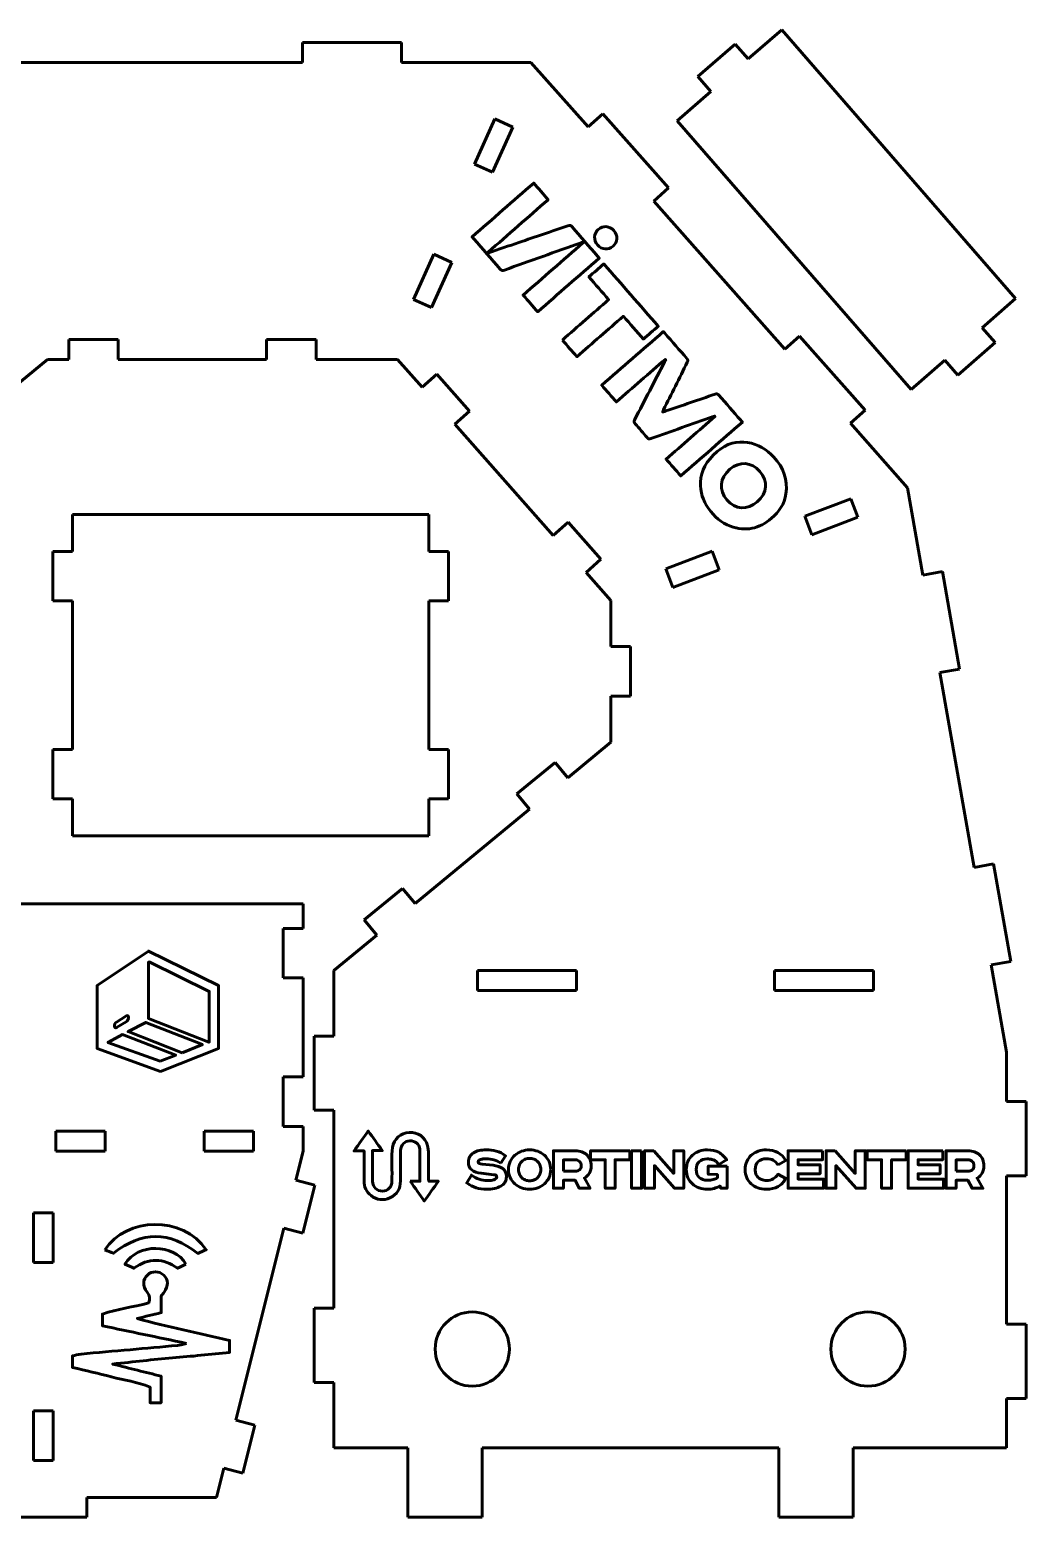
# Model space of a CAD drawing. Header units: millimetres. Extents: x -970 to -33, y -909 to -19.
# Drawn here: x -612.2 to -410.8, y -632.5 to -331.9 of the extents above; entities that cross this region are included whole.
import ezdxf

# ---------------------------------------------------------------- set-up
doc = ezdxf.new("R2010")
doc.units = ezdxf.units.MM
doc.linetypes.add('K5LT_BASIC', pattern=[0])

# ---------------------------------------------------------------- blocks, each defined once
blk = doc.blocks.new('U0')
at = {"color": 150, "linetype": 'K5LT_BASIC', "lineweight": 60, "true_color": 0x0080ff}
for points, knots in [([(-519.47, -377), (-517.42, -376.3), (-515.37, -375.61), (-513.33, -374.92), (-510.02, -373.79), (-506.71, -372.67), (-503.41, -371.53), (-503.04, -371.4), (-502.84, -371.47), (-502.58, -371.76), (-500.88, -373.75), (-499.15, -375.71), (-497.43, -377.68), (-497.33, -377.8), (-497.22, -377.92), (-497.09, -378.07), (-501.25, -381.7), (-505.37, -385.3), (-509.53, -388.93), (-510.5, -387.82), (-511.46, -386.71), (-512.48, -385.56), (-508.45, -382.04), (-504.41, -378.52), (-500.38, -375), (-500.39, -374.96), (-500.41, -374.93), (-500.43, -374.89), (-500.54, -374.92), (-500.65, -374.93), (-500.76, -374.97), (-505.94, -376.81), (-511.11, -378.65), (-516.28, -380.5), (-516.66, -380.63), (-516.89, -380.59), (-517.16, -380.27), (-518.9, -378.24), (-520.67, -376.22), (-522.44, -374.2), (-522.55, -374.07), (-522.67, -373.94), (-522.8, -373.79), (-518.63, -370.15), (-514.51, -366.54), (-510.35, -362.92), (-509.38, -364.03), (-508.42, -365.13), (-507.42, -366.28), (-511.46, -369.81), (-515.51, -373.35), (-519.56, -376.88), (-519.53, -376.92), (-519.5, -376.96), (-519.47, -377)], [0, 0, 0, 0, 0.055556, 0.055556, 0.055556, 0.111111, 0.111111, 0.111111, 0.166667, 0.166667, 0.166667, 0.222222, 0.222222, 0.222222, 0.277778, 0.277778, 0.277778, 0.333333, 0.333333, 0.333333, 0.388889, 0.388889, 0.388889, 0.444444, 0.444444, 0.444444, 0.5, 0.5, 0.5, 0.555556, 0.555556, 0.555556, 0.611111, 0.611111, 0.611111, 0.666667, 0.666667, 0.666667, 0.722222, 0.722222, 0.722222, 0.777778, 0.777778, 0.777778, 0.833333, 0.833333, 0.833333, 0.888889, 0.888889, 0.888889, 0.944444, 0.944444, 0.944444, 1, 1, 1, 1]), ([(-494.13, -372.52), (-493.29, -373.48), (-493.36, -374.87), (-494.29, -375.68), (-495.23, -376.49), (-496.62, -376.37), (-497.45, -375.41), (-498.27, -374.46), (-498.2, -373.09), (-497.29, -372.27), (-496.37, -371.45), (-494.98, -371.55), (-494.13, -372.52)], [0, 0, 0, 0, 0.25, 0.25, 0.25, 0.5, 0.5, 0.5, 0.75, 0.75, 0.75, 1, 1, 1, 1]), ([(-504.55, -394.64), (-502.97, -393.25), (-501.41, -391.9), (-499.86, -390.54), (-498.31, -389.19), (-496.77, -387.84), (-495.19, -386.46), (-496.54, -384.92), (-497.85, -383.41), (-499.19, -381.88), (-498.17, -380.99), (-497.18, -380.13), (-496.17, -379.24), (-492.52, -383.42), (-488.86, -387.62), (-485.18, -391.84), (-486.15, -392.69), (-487.14, -393.56), (-488.17, -394.45), (-489.51, -392.92), (-490.84, -391.39), (-492.21, -389.82), (-495.36, -392.56), (-498.47, -395.27), (-501.61, -398.01), (-502.6, -396.88), (-503.55, -395.79), (-504.55, -394.64)], [0, 0, 0, 0, 0.111111, 0.111111, 0.111111, 0.222222, 0.222222, 0.222222, 0.333333, 0.333333, 0.333333, 0.444444, 0.444444, 0.444444, 0.555556, 0.555556, 0.555556, 0.666667, 0.666667, 0.666667, 0.777778, 0.777778, 0.777778, 0.888889, 0.888889, 0.888889, 1, 1, 1, 1]), ([(-483.73, -398.5), (-487.02, -401.37), (-490.31, -404.24), (-493.63, -407.14), (-494.61, -406.02), (-495.58, -404.92), (-496.57, -403.78), (-492.44, -400.18), (-488.32, -396.58), (-484.15, -392.94), (-484.04, -393.05), (-483.93, -393.16), (-483.82, -393.27), (-482.34, -394.97), (-480.87, -396.67), (-479.37, -398.36), (-479.13, -398.63), (-479.13, -398.82), (-479.29, -399.13), (-480.9, -402.34), (-482.5, -405.55), (-484.11, -408.76), (-484.16, -408.87), (-484.2, -408.97), (-484.3, -409.17), (-484.02, -409.09), (-483.81, -409.03), (-483.61, -408.96), (-480.3, -407.84), (-476.99, -406.72), (-473.69, -405.58), (-473.35, -405.46), (-473.14, -405.49), (-472.9, -405.78), (-471.44, -407.48), (-469.96, -409.15), (-468.49, -410.84), (-468.39, -410.96), (-468.28, -411.08), (-468.16, -411.22), (-472.33, -414.86), (-476.46, -418.46), (-480.61, -422.08), (-481.59, -420.95), (-482.57, -419.83), (-483.57, -418.69), (-480.27, -415.8), (-476.99, -412.95), (-473.72, -410.09), (-473.73, -410.06), (-473.74, -410.03), (-473.75, -410), (-473.91, -410.04), (-474.06, -410.08), (-474.21, -410.14), (-478.35, -411.61), (-482.49, -413.07), (-486.63, -414.56), (-486.99, -414.68), (-487.18, -414.63), (-487.42, -414.35), (-488.2, -413.41), (-488.99, -412.49), (-489.82, -411.6), (-490.1, -411.29), (-490.1, -411.06), (-489.92, -410.7), (-487.9, -406.82), (-485.89, -402.93), (-483.88, -399.04), (-483.8, -398.89), (-483.73, -398.73), (-483.65, -398.57), (-483.68, -398.55), (-483.7, -398.53), (-483.73, -398.5)], [0, 0, 0, 0, 0.04, 0.04, 0.04, 0.08, 0.08, 0.08, 0.12, 0.12, 0.12, 0.16, 0.16, 0.16, 0.2, 0.2, 0.2, 0.24, 0.24, 0.24, 0.28, 0.28, 0.28, 0.32, 0.32, 0.32, 0.36, 0.36, 0.36, 0.4, 0.4, 0.4, 0.44, 0.44, 0.44, 0.48, 0.48, 0.48, 0.52, 0.52, 0.52, 0.56, 0.56, 0.56, 0.6, 0.6, 0.6, 0.64, 0.64, 0.64, 0.68, 0.68, 0.68, 0.72, 0.72, 0.72, 0.76, 0.76, 0.76, 0.8, 0.8, 0.8, 0.84, 0.84, 0.84, 0.88, 0.88, 0.88, 0.92, 0.92, 0.92, 0.96, 0.96, 0.96, 1, 1, 1, 1]), ([(-473.28, -417.19), (-469.42, -413.76), (-464.5, -415.3), (-461.8, -418.29), (-459.87, -420.41), (-458.92, -422.86), (-459.34, -425.74), (-459.64, -427.77), (-460.76, -429.35), (-462.28, -430.66), (-464.74, -432.76), (-467.49, -433.41), (-470.58, -432.26), (-472.44, -431.56), (-473.87, -430.3), (-475, -428.7), (-476.13, -427.1), (-476.69, -425.33), (-476.63, -423.37), (-476.56, -420.97), (-475.42, -419.09), (-473.28, -417.19)], [0, 0, 0, 0, 0.142857, 0.142857, 0.142857, 0.285714, 0.285714, 0.285714, 0.428571, 0.428571, 0.428571, 0.571429, 0.571429, 0.571429, 0.714286, 0.714286, 0.714286, 0.857143, 0.857143, 0.857143, 1, 1, 1, 1]), ([(-464.61, -421.19), (-466.28, -419.25), (-468.73, -419.08), (-470.68, -420.76), (-472.75, -422.55), (-472.98, -424.95), (-471.28, -426.93), (-469.58, -428.9), (-467.13, -429.06), (-465.14, -427.32), (-463.12, -425.58), (-462.91, -423.14), (-464.61, -421.19)], [0, 0, 0, 0, 0.25, 0.25, 0.25, 0.5, 0.5, 0.5, 0.75, 0.75, 0.75, 1, 1, 1, 1]), ([(-585.81, -542.43), (-585.81, -542.43), (-574.06, -537.8), (-574.06, -537.8), (-574.06, -525.1), (-574.06, -525.1), (-588.23, -518.13), (-588.23, -518.13), (-598.62, -525.1), (-598.62, -525.1), (-598.62, -537.8), (-598.62, -537.8), (-585.81, -542.43), (-585.81, -542.43)], [0, 0, 0, 0, 0.166667, 0.166667, 0.333333, 0.333333, 0.5, 0.5, 0.666667, 0.666667, 0.833333, 0.833333, 1, 1, 1, 1]), ([(-576.01, -536.53), (-576.01, -536.53), (-588.23, -531.74), (-588.23, -531.74), (-588.23, -520.41), (-588.23, -520.41), (-588.08, -520.32), (-588.08, -520.32), (-575.95, -526.28), (-575.95, -526.28), (-575.95, -536.5), (-575.95, -536.5), (-576.01, -536.53), (-576.01, -536.53)], [0, 0, 0, 0, 0.166667, 0.166667, 0.333333, 0.333333, 0.5, 0.5, 0.666667, 0.666667, 0.833333, 0.833333, 1, 1, 1, 1]), ([(-594.84, -533.63), (-595.01, -533.64), (-595.1, -533.53), (-595.11, -533.31), (-595.12, -533.01), (-594.94, -532.64), (-594.7, -532.48), (-594.7, -532.48), (-592.81, -531.24), (-592.81, -531.24), (-592.51, -531.05), (-592.26, -531.17), (-592.23, -531.84), (-592.45, -532.28), (-592.75, -532.45), (-592.75, -532.45), (-594.67, -533.57), (-594.67, -533.57), (-594.73, -533.61), (-594.79, -533.63), (-594.84, -533.63)], [0, 0, 0, 0, 0.142857, 0.142857, 0.142857, 0.285714, 0.285714, 0.285714, 0.428571, 0.428571, 0.428571, 0.571429, 0.571429, 0.714286, 0.714286, 0.714286, 0.857143, 0.857143, 0.857143, 1, 1, 1, 1]), ([(-585.84, -540.39), (-585.84, -540.39), (-596.44, -536.59), (-596.44, -536.59), (-593.46, -534.99), (-593.46, -534.99), (-582.71, -539.15), (-582.71, -539.15), (-585.84, -540.39), (-585.84, -540.39)], [0, 0, 0, 0, 0.25, 0.25, 0.5, 0.5, 0.75, 0.75, 1, 1, 1, 1]), ([(-581.38, -538.65), (-581.38, -538.65), (-592.33, -534.4), (-592.33, -534.4), (-588.79, -532.54), (-588.79, -532.54), (-577.31, -537.03), (-577.31, -537.03), (-581.38, -538.65), (-581.38, -538.65)], [0, 0, 0, 0, 0.25, 0.25, 0.5, 0.5, 0.75, 0.75, 1, 1, 1, 1]), ([(-535.31, -564.64), (-534.52, -564.64), (-533.96, -564.64), (-533.35, -564.64), (-533.35, -562.43), (-533.3, -560.29), (-533.38, -558.16), (-533.42, -557.1), (-534.35, -556.43), (-535.38, -556.47), (-536.42, -556.51), (-537.22, -557.3), (-537.24, -558.41), (-537.28, -560.47), (-537.23, -562.52), (-537.27, -564.57), (-537.29, -566.12), (-537.97, -567.32), (-539.4, -567.98), (-540.74, -568.6), (-542.05, -568.45), (-543.23, -567.54), (-544.2, -566.79), (-544.64, -565.76), (-544.64, -564.54), (-544.64, -562.55), (-544.64, -560.56), (-544.64, -558.49), (-545.25, -558.49), (-545.81, -558.49), (-546.65, -558.49), (-545.64, -557.07), (-544.76, -555.84), (-543.79, -554.47), (-542.85, -555.79), (-541.96, -557.04), (-540.96, -558.43), (-541.7, -558.43), (-542.26, -558.43), (-542.94, -558.43), (-542.94, -559.65), (-542.95, -560.78), (-542.94, -561.92), (-542.94, -562.82), (-542.97, -563.73), (-542.93, -564.63), (-542.86, -565.87), (-542.03, -566.65), (-540.91, -566.63), (-539.8, -566.61), (-539.01, -565.79), (-539, -564.55), (-538.97, -562.52), (-539.02, -560.5), (-538.98, -558.48), (-538.94, -556.66), (-537.76, -555.2), (-536.13, -554.86), (-534.44, -554.5), (-532.73, -555.25), (-532.03, -556.78), (-531.77, -557.37), (-531.64, -558.06), (-531.62, -558.7), (-531.57, -560.6), (-531.6, -562.5), (-531.59, -564.41), (-531.59, -564.46), (-531.54, -564.51), (-531.48, -564.65), (-530.96, -564.65), (-530.41, -564.65), (-529.62, -564.65), (-530.62, -566.05), (-531.5, -567.29), (-532.46, -568.63), (-533.39, -567.32), (-534.28, -566.08), (-535.31, -564.64)], [0, 0, 0, 0, 0.038462, 0.038462, 0.038462, 0.076923, 0.076923, 0.076923, 0.115385, 0.115385, 0.115385, 0.153846, 0.153846, 0.153846, 0.192308, 0.192308, 0.192308, 0.230769, 0.230769, 0.230769, 0.269231, 0.269231, 0.269231, 0.307692, 0.307692, 0.307692, 0.346154, 0.346154, 0.346154, 0.384615, 0.384615, 0.384615, 0.423077, 0.423077, 0.423077, 0.461538, 0.461538, 0.461538, 0.5, 0.5, 0.5, 0.538462, 0.538462, 0.538462, 0.576923, 0.576923, 0.576923, 0.615385, 0.615385, 0.615385, 0.653846, 0.653846, 0.653846, 0.692308, 0.692308, 0.692308, 0.730769, 0.730769, 0.730769, 0.769231, 0.769231, 0.769231, 0.807692, 0.807692, 0.807692, 0.846154, 0.846154, 0.846154, 0.884615, 0.884615, 0.884615, 0.923077, 0.923077, 0.923077, 0.961538, 0.961538, 0.961538, 1, 1, 1, 1]), ([(-517, -561), (-517.44, -560.68), (-517.9, -560.45), (-518.38, -560.31), (-518.85, -560.17), (-519.39, -560.11), (-519.98, -560.11), (-520.3, -560.11), (-520.57, -560.12), (-520.77, -560.15), (-520.98, -560.19), (-521.14, -560.23), (-521.26, -560.29), (-521.38, -560.35), (-521.46, -560.42), (-521.5, -560.49), (-521.54, -560.56), (-521.56, -560.64), (-521.56, -560.72), (-521.56, -560.88), (-521.49, -560.98), (-521.34, -561.03), (-521.19, -561.08), (-521.01, -561.12), (-520.78, -561.15), (-520.78, -561.15), (-518.57, -561.39), (-518.57, -561.39), (-517.74, -561.49), (-517.08, -561.73), (-516.59, -562.09), (-516.11, -562.46), (-515.86, -563), (-515.86, -563.73), (-515.86, -564.17), (-515.97, -564.55), (-516.38, -565.18), (-516.66, -565.44), (-517.02, -565.65), (-517.37, -565.85), (-517.8, -566), (-518.29, -566.1), (-518.78, -566.2), (-519.31, -566.25), (-519.87, -566.25), (-520.66, -566.25), (-521.37, -566.16), (-522, -565.97), (-522.63, -565.77), (-523.26, -565.44), (-523.88, -564.96), (-523.88, -564.96), (-522.93, -563.4), (-522.93, -563.4), (-522.41, -563.77), (-521.89, -564.04), (-521.36, -564.22), (-520.84, -564.41), (-520.28, -564.5), (-519.69, -564.5), (-519.17, -564.5), (-518.73, -564.44), (-518.37, -564.32), (-518.01, -564.2), (-517.83, -564.01), (-517.83, -563.76), (-517.83, -563.63), (-517.86, -563.53), (-517.92, -563.45), (-517.99, -563.38), (-518.14, -563.34), (-518.38, -563.32), (-518.38, -563.32), (-520.98, -563.02), (-520.98, -563.02), (-521.79, -562.92), (-522.42, -562.7), (-522.87, -562.35), (-523.32, -562), (-523.55, -561.46), (-523.55, -560.72), (-523.55, -560.31), (-523.46, -559.95), (-523.27, -559.65), (-523.08, -559.34), (-522.83, -559.09), (-522.5, -558.88), (-522.18, -558.68), (-521.8, -558.53), (-521.37, -558.44), (-520.94, -558.34), (-520.48, -558.29), (-519.98, -558.29), (-519.25, -558.29), (-518.56, -558.38), (-517.91, -558.55), (-517.26, -558.72), (-516.63, -559.04), (-516.03, -559.51), (-516.03, -559.51), (-517, -561), (-517, -561)], [0, 0, 0, 0, 0.029412, 0.029412, 0.029412, 0.058824, 0.058824, 0.058824, 0.088235, 0.088235, 0.088235, 0.117647, 0.117647, 0.117647, 0.147059, 0.147059, 0.147059, 0.176471, 0.176471, 0.176471, 0.205882, 0.205882, 0.205882, 0.235294, 0.235294, 0.235294, 0.264706, 0.264706, 0.264706, 0.294118, 0.294118, 0.294118, 0.323529, 0.323529, 0.323529, 0.352941, 0.352941, 0.382353, 0.382353, 0.382353, 0.411765, 0.411765, 0.411765, 0.441176, 0.441176, 0.441176, 0.470588, 0.470588, 0.470588, 0.5, 0.5, 0.5, 0.529412, 0.529412, 0.529412, 0.558824, 0.558824, 0.558824, 0.588235, 0.588235, 0.588235, 0.617647, 0.617647, 0.617647, 0.647059, 0.647059, 0.647059, 0.676471, 0.676471, 0.676471, 0.705882, 0.705882, 0.705882, 0.735294, 0.735294, 0.735294, 0.764706, 0.764706, 0.764706, 0.794118, 0.794118, 0.794118, 0.823529, 0.823529, 0.823529, 0.852941, 0.852941, 0.852941, 0.882353, 0.882353, 0.882353, 0.911765, 0.911765, 0.911765, 0.941176, 0.941176, 0.941176, 0.970588, 0.970588, 0.970588, 1, 1, 1, 1]), ([(-506.9, -562.27), (-506.9, -562.87), (-507.02, -563.41), (-507.25, -563.9), (-507.48, -564.39), (-507.79, -564.81), (-508.18, -565.16), (-508.57, -565.5), (-509.02, -565.77), (-509.54, -565.97), (-510.06, -566.16), (-510.6, -566.25), (-511.16, -566.25), (-511.73, -566.25), (-512.27, -566.16), (-512.79, -565.97), (-513.3, -565.77), (-513.76, -565.5), (-514.14, -565.16), (-514.53, -564.81), (-514.84, -564.39), (-515.08, -563.9), (-515.31, -563.41), (-515.43, -562.87), (-515.43, -562.27), (-515.43, -561.68), (-515.31, -561.14), (-515.08, -560.65), (-514.84, -560.16), (-514.53, -559.74), (-514.14, -559.39), (-513.76, -559.04), (-513.3, -558.77), (-512.79, -558.58), (-512.27, -558.39), (-511.73, -558.29), (-511.16, -558.29), (-510.6, -558.29), (-510.06, -558.39), (-509.54, -558.58), (-509.02, -558.77), (-508.57, -559.04), (-508.18, -559.39), (-507.79, -559.74), (-507.48, -560.16), (-507.25, -560.65), (-507.02, -561.14), (-506.9, -561.68), (-506.9, -562.27)], [0, 0, 0, 0, 0.0625, 0.0625, 0.0625, 0.125, 0.125, 0.125, 0.1875, 0.1875, 0.1875, 0.25, 0.25, 0.25, 0.3125, 0.3125, 0.3125, 0.375, 0.375, 0.375, 0.4375, 0.4375, 0.4375, 0.5, 0.5, 0.5, 0.5625, 0.5625, 0.5625, 0.625, 0.625, 0.625, 0.6875, 0.6875, 0.6875, 0.75, 0.75, 0.75, 0.8125, 0.8125, 0.8125, 0.875, 0.875, 0.875, 0.9375, 0.9375, 0.9375, 1, 1, 1, 1]), ([(-501.87, -558.47), (-501.42, -558.47), (-500.99, -558.55), (-500.6, -558.69), (-500.22, -558.84), (-499.88, -559.04), (-499.6, -559.31), (-499.33, -559.57), (-499.11, -559.89), (-498.95, -560.26), (-498.79, -560.63), (-498.71, -561.04), (-498.71, -561.49), (-498.71, -562.06), (-498.83, -562.55), (-499.07, -562.97), (-499.31, -563.4), (-499.65, -563.73), (-500.08, -563.99), (-500.08, -563.99), (-498.93, -566.06), (-498.93, -566.06), (-501.12, -566.06), (-501.12, -566.06), (-501.98, -564.44), (-501.98, -564.44), (-504.33, -564.44), (-504.33, -564.44), (-504.33, -566.06), (-504.33, -566.06), (-506.35, -566.06), (-506.35, -566.06), (-506.35, -558.47), (-506.35, -558.47), (-501.87, -558.47), (-501.87, -558.47)], [0, 0, 0, 0, 0.071429, 0.071429, 0.071429, 0.142857, 0.142857, 0.142857, 0.214286, 0.214286, 0.214286, 0.285714, 0.285714, 0.285714, 0.357143, 0.357143, 0.357143, 0.428571, 0.428571, 0.428571, 0.5, 0.5, 0.571429, 0.571429, 0.642857, 0.642857, 0.714286, 0.714286, 0.785714, 0.785714, 0.857143, 0.857143, 0.928571, 0.928571, 1, 1, 1, 1]), ([(-490.92, -558.47), (-490.92, -558.47), (-490.92, -560.28), (-490.92, -560.28), (-493.88, -560.28), (-493.88, -560.28), (-493.88, -566.06), (-493.88, -566.06), (-495.89, -566.06), (-495.89, -566.06), (-495.89, -560.28), (-495.89, -560.28), (-498.84, -560.28), (-498.84, -560.28), (-498.84, -558.47), (-498.84, -558.47), (-490.92, -558.47), (-490.92, -558.47)], [0, 0, 0, 0, 0.125, 0.125, 0.25, 0.25, 0.375, 0.375, 0.5, 0.5, 0.625, 0.625, 0.75, 0.75, 0.875, 0.875, 1, 1, 1, 1]), ([(-488.52, -558.47), (-488.52, -558.47), (-488.52, -566.06), (-488.52, -566.06), (-490.54, -566.06), (-490.54, -566.06), (-490.54, -558.47), (-490.54, -558.47), (-488.52, -558.47), (-488.52, -558.47)], [0, 0, 0, 0, 0.25, 0.25, 0.5, 0.5, 0.75, 0.75, 1, 1, 1, 1]), ([(-486.08, -558.47), (-486.08, -558.47), (-482.02, -563.06), (-482.02, -563.06), (-482.02, -558.47), (-482.02, -558.47), (-480, -558.47), (-480, -558.47), (-480, -566.06), (-480, -566.06), (-481.86, -566.06), (-481.86, -566.06), (-485.93, -561.48), (-485.93, -561.48), (-485.93, -566.06), (-485.93, -566.06), (-487.92, -566.06), (-487.92, -566.06), (-487.92, -558.47), (-487.92, -558.47), (-486.08, -558.47), (-486.08, -558.47)], [0, 0, 0, 0, 0.1, 0.1, 0.2, 0.2, 0.3, 0.3, 0.4, 0.4, 0.5, 0.5, 0.6, 0.6, 0.7, 0.7, 0.8, 0.8, 0.9, 0.9, 1, 1, 1, 1]), ([(-471.24, -561.56), (-471.24, -561.56), (-471.24, -566.06), (-471.24, -566.06), (-472.49, -566.06), (-472.49, -566.06), (-472.74, -565.58), (-472.74, -565.58), (-473.1, -565.8), (-473.48, -565.97), (-473.87, -566.08), (-474.26, -566.2), (-474.71, -566.25), (-475.24, -566.25), (-475.83, -566.25), (-476.39, -566.16), (-476.9, -565.98), (-477.42, -565.8), (-477.87, -565.53), (-478.26, -565.19), (-478.65, -564.85), (-478.95, -564.43), (-479.17, -563.93), (-479.39, -563.44), (-479.5, -562.89), (-479.5, -562.27), (-479.5, -561.66), (-479.39, -561.11), (-479.17, -560.62), (-478.95, -560.13), (-478.65, -559.71), (-478.26, -559.37), (-477.87, -559.03), (-477.42, -558.76), (-476.9, -558.57), (-476.39, -558.39), (-475.83, -558.29), (-475.24, -558.29), (-474.33, -558.29), (-473.57, -558.46), (-472.94, -558.79), (-472.32, -559.12), (-471.79, -559.63), (-471.34, -560.31), (-471.34, -560.31), (-472.94, -561.22), (-472.94, -561.22), (-473.09, -561.03), (-473.24, -560.86), (-473.38, -560.72), (-473.53, -560.59), (-473.69, -560.47), (-473.86, -560.39), (-474.04, -560.3), (-474.24, -560.24), (-474.46, -560.19), (-474.68, -560.15), (-474.95, -560.13), (-475.25, -560.13), (-475.94, -560.13), (-476.48, -560.32), (-476.88, -560.7), (-477.29, -561.07), (-477.49, -561.6), (-477.49, -562.27), (-477.49, -562.96), (-477.29, -563.49), (-476.89, -563.86), (-476.49, -564.23), (-475.95, -564.42), (-475.25, -564.42), (-475.01, -564.42), (-474.8, -564.41), (-474.61, -564.39), (-474.42, -564.37), (-474.25, -564.34), (-474.08, -564.3), (-473.92, -564.26), (-473.77, -564.21), (-473.62, -564.15), (-473.48, -564.09), (-473.34, -564.01), (-473.19, -563.92), (-473.19, -563.92), (-473.19, -563.3), (-473.19, -563.3), (-475.06, -563.23), (-475.06, -563.23), (-475.06, -561.56), (-475.06, -561.56), (-471.24, -561.56), (-471.24, -561.56)], [0, 0, 0, 0, 0.03125, 0.03125, 0.0625, 0.0625, 0.09375, 0.09375, 0.09375, 0.125, 0.125, 0.125, 0.15625, 0.15625, 0.15625, 0.1875, 0.1875, 0.1875, 0.21875, 0.21875, 0.21875, 0.25, 0.25, 0.25, 0.28125, 0.28125, 0.28125, 0.3125, 0.3125, 0.3125, 0.34375, 0.34375, 0.34375, 0.375, 0.375, 0.375, 0.40625, 0.40625, 0.40625, 0.4375, 0.4375, 0.4375, 0.46875, 0.46875, 0.46875, 0.5, 0.5, 0.5, 0.53125, 0.53125, 0.53125, 0.5625, 0.5625, 0.5625, 0.59375, 0.59375, 0.59375, 0.625, 0.625, 0.625, 0.65625, 0.65625, 0.65625, 0.6875, 0.6875, 0.6875, 0.71875, 0.71875, 0.71875, 0.75, 0.75, 0.75, 0.78125, 0.78125, 0.78125, 0.8125, 0.8125, 0.8125, 0.84375, 0.84375, 0.84375, 0.875, 0.875, 0.875, 0.90625, 0.90625, 0.9375, 0.9375, 0.96875, 0.96875, 1, 1, 1, 1]), ([(-460.95, -561.34), (-461.23, -560.93), (-461.55, -560.62), (-461.92, -560.4), (-462.28, -560.19), (-462.75, -560.08), (-463.34, -560.08), (-464.01, -560.08), (-464.56, -560.27), (-464.96, -560.67), (-465.37, -561.06), (-465.57, -561.6), (-465.57, -562.27), (-465.57, -562.6), (-465.52, -562.9), (-465.41, -563.17), (-465.3, -563.44), (-465.15, -563.67), (-464.95, -563.87), (-464.75, -564.06), (-464.52, -564.21), (-464.24, -564.31), (-463.97, -564.42), (-463.67, -564.47), (-463.34, -564.47), (-462.76, -564.47), (-462.29, -564.37), (-461.92, -564.15), (-461.54, -563.94), (-461.23, -563.63), (-460.96, -563.22), (-460.96, -563.22), (-459.4, -564.1), (-459.4, -564.1), (-459.78, -564.82), (-460.3, -565.36), (-460.95, -565.72), (-461.61, -566.08), (-462.39, -566.25), (-463.31, -566.25), (-463.92, -566.25), (-464.49, -566.16), (-465.01, -565.98), (-465.53, -565.8), (-465.99, -565.53), (-466.37, -565.19), (-466.75, -564.85), (-467.05, -564.43), (-467.48, -563.44), (-467.59, -562.89), (-467.59, -562.27), (-467.59, -561.66), (-467.48, -561.11), (-467.26, -560.62), (-467.04, -560.13), (-466.73, -559.71), (-466.35, -559.37), (-465.96, -559.03), (-465.51, -558.76), (-464.99, -558.57), (-464.47, -558.39), (-463.91, -558.29), (-463.31, -558.29), (-461.48, -558.29), (-460.17, -559.01), (-459.38, -560.45), (-459.38, -560.45), (-460.95, -561.34), (-460.95, -561.34)], [0, 0, 0, 0, 0.043478, 0.043478, 0.043478, 0.086957, 0.086957, 0.086957, 0.130435, 0.130435, 0.130435, 0.173913, 0.173913, 0.173913, 0.217391, 0.217391, 0.217391, 0.26087, 0.26087, 0.26087, 0.304348, 0.304348, 0.304348, 0.347826, 0.347826, 0.347826, 0.391304, 0.391304, 0.391304, 0.434783, 0.434783, 0.434783, 0.478261, 0.478261, 0.478261, 0.521739, 0.521739, 0.521739, 0.565217, 0.565217, 0.565217, 0.608696, 0.608696, 0.608696, 0.652174, 0.652174, 0.652174, 0.695652, 0.695652, 0.73913, 0.73913, 0.73913, 0.782609, 0.782609, 0.782609, 0.826087, 0.826087, 0.826087, 0.869565, 0.869565, 0.869565, 0.913043, 0.913043, 0.913043, 0.956522, 0.956522, 0.956522, 1, 1, 1, 1]), ([(-451.93, -558.47), (-451.93, -558.47), (-451.93, -560.28), (-451.93, -560.28), (-456.9, -560.28), (-456.9, -560.28), (-456.9, -561.31), (-456.9, -561.31), (-452.44, -561.31), (-452.44, -561.31), (-452.44, -563.13), (-452.44, -563.13), (-456.9, -563.13), (-456.9, -563.13), (-456.9, -564.2), (-456.9, -564.2), (-451.75, -564.2), (-451.75, -564.2), (-451.75, -566.06), (-451.75, -566.06), (-458.92, -566.06), (-458.92, -566.06), (-458.92, -558.47), (-458.92, -558.47), (-451.93, -558.47), (-451.93, -558.47)], [0, 0, 0, 0, 0.083333, 0.083333, 0.166667, 0.166667, 0.25, 0.25, 0.333333, 0.333333, 0.416667, 0.416667, 0.5, 0.5, 0.583333, 0.583333, 0.666667, 0.666667, 0.75, 0.75, 0.833333, 0.833333, 0.916667, 0.916667, 1, 1, 1, 1]), ([(-449.39, -558.47), (-449.39, -558.47), (-445.33, -563.06), (-445.33, -563.06), (-445.33, -558.47), (-445.33, -558.47), (-443.31, -558.47), (-443.31, -558.47), (-443.31, -566.06), (-443.31, -566.06), (-445.17, -566.06), (-445.17, -566.06), (-449.24, -561.48), (-449.24, -561.48), (-449.24, -566.06), (-449.24, -566.06), (-451.23, -566.06), (-451.23, -566.06), (-451.23, -558.47), (-451.23, -558.47), (-449.39, -558.47), (-449.39, -558.47)], [0, 0, 0, 0, 0.1, 0.1, 0.2, 0.2, 0.3, 0.3, 0.4, 0.4, 0.5, 0.5, 0.6, 0.6, 0.7, 0.7, 0.8, 0.8, 0.9, 0.9, 1, 1, 1, 1]), ([(-435.03, -558.47), (-435.03, -558.47), (-435.03, -560.28), (-435.03, -560.28), (-437.98, -560.28), (-437.98, -560.28), (-437.98, -566.06), (-437.98, -566.06), (-440, -566.06), (-440, -566.06), (-440, -560.28), (-440, -560.28), (-442.95, -560.28), (-442.95, -560.28), (-442.95, -558.47), (-442.95, -558.47), (-435.03, -558.47), (-435.03, -558.47)], [0, 0, 0, 0, 0.125, 0.125, 0.25, 0.25, 0.375, 0.375, 0.5, 0.5, 0.625, 0.625, 0.75, 0.75, 0.875, 0.875, 1, 1, 1, 1]), ([(-427.66, -558.47), (-427.66, -558.47), (-427.66, -560.28), (-427.66, -560.28), (-432.63, -560.28), (-432.63, -560.28), (-432.63, -561.31), (-432.63, -561.31), (-428.17, -561.31), (-428.17, -561.31), (-428.17, -563.13), (-428.17, -563.13), (-432.63, -563.13), (-432.63, -563.13), (-432.63, -564.2), (-432.63, -564.2), (-427.48, -564.2), (-427.48, -564.2), (-427.48, -566.06), (-427.48, -566.06), (-434.65, -566.06), (-434.65, -566.06), (-434.65, -558.47), (-434.65, -558.47), (-427.66, -558.47), (-427.66, -558.47)], [0, 0, 0, 0, 0.083333, 0.083333, 0.166667, 0.166667, 0.25, 0.25, 0.333333, 0.333333, 0.416667, 0.416667, 0.5, 0.5, 0.583333, 0.583333, 0.666667, 0.666667, 0.75, 0.75, 0.833333, 0.833333, 0.916667, 0.916667, 1, 1, 1, 1]), ([(-422.48, -558.47), (-422.03, -558.47), (-421.6, -558.55), (-421.22, -558.69), (-420.83, -558.84), (-420.49, -559.04), (-420.22, -559.31), (-419.94, -559.57), (-419.72, -559.89), (-419.56, -560.26), (-419.4, -560.63), (-419.32, -561.04), (-419.32, -561.49), (-419.32, -562.06), (-419.44, -562.55), (-419.68, -562.97), (-419.92, -563.4), (-420.26, -563.73), (-420.69, -563.99), (-420.69, -563.99), (-419.54, -566.06), (-419.54, -566.06), (-421.73, -566.06), (-421.73, -566.06), (-422.59, -564.44), (-422.59, -564.44), (-424.95, -564.44), (-424.95, -564.44), (-424.95, -566.06), (-424.95, -566.06), (-426.96, -566.06), (-426.96, -566.06), (-426.96, -558.47), (-426.96, -558.47), (-422.48, -558.47), (-422.48, -558.47)], [0, 0, 0, 0, 0.071429, 0.071429, 0.071429, 0.142857, 0.142857, 0.142857, 0.214286, 0.214286, 0.214286, 0.285714, 0.285714, 0.285714, 0.357143, 0.357143, 0.357143, 0.428571, 0.428571, 0.428571, 0.5, 0.5, 0.571429, 0.571429, 0.642857, 0.642857, 0.714286, 0.714286, 0.785714, 0.785714, 0.857143, 0.857143, 0.928571, 0.928571, 1, 1, 1, 1]), ([(-513.41, -562.27), (-513.41, -562.62), (-513.35, -562.94), (-513.24, -563.21), (-513.12, -563.49), (-512.96, -563.73), (-512.76, -563.93), (-512.55, -564.12), (-512.31, -564.28), (-512.04, -564.38), (-511.77, -564.49), (-511.48, -564.54), (-511.16, -564.54), (-510.85, -564.54), (-510.55, -564.49), (-510.28, -564.38), (-510, -564.28), (-509.77, -564.12), (-509.56, -563.93), (-509.36, -563.73), (-509.21, -563.49), (-509.09, -563.21), (-508.98, -562.94), (-508.92, -562.62), (-508.92, -562.27), (-508.92, -561.93), (-508.98, -561.61), (-509.09, -561.33), (-509.21, -561.05), (-509.36, -560.82), (-509.56, -560.62), (-509.77, -560.42), (-510, -560.27), (-510.28, -560.17), (-510.55, -560.06), (-510.85, -560.01), (-511.16, -560.01), (-511.48, -560.01), (-511.77, -560.06), (-512.04, -560.17), (-512.31, -560.27), (-512.55, -560.42), (-512.76, -560.62), (-512.96, -560.82), (-513.12, -561.05), (-513.24, -561.33), (-513.35, -561.61), (-513.41, -561.93), (-513.41, -562.27)], [0, 0, 0, 0, 0.0625, 0.0625, 0.0625, 0.125, 0.125, 0.125, 0.1875, 0.1875, 0.1875, 0.25, 0.25, 0.25, 0.3125, 0.3125, 0.3125, 0.375, 0.375, 0.375, 0.4375, 0.4375, 0.4375, 0.5, 0.5, 0.5, 0.5625, 0.5625, 0.5625, 0.625, 0.625, 0.625, 0.6875, 0.6875, 0.6875, 0.75, 0.75, 0.75, 0.8125, 0.8125, 0.8125, 0.875, 0.875, 0.875, 0.9375, 0.9375, 0.9375, 1, 1, 1, 1]), ([(-504.33, -562.6), (-504.33, -562.6), (-501.95, -562.6), (-501.95, -562.6), (-501.59, -562.6), (-501.3, -562.51), (-501.07, -562.33), (-500.84, -562.15), (-500.72, -561.87), (-500.72, -561.49), (-500.72, -561.13), (-500.84, -560.84), (-501.07, -560.63), (-501.3, -560.42), (-501.59, -560.31), (-501.95, -560.31), (-501.95, -560.31), (-504.33, -560.31), (-504.33, -560.31), (-504.33, -562.6), (-504.33, -562.6)], [0, 0, 0, 0, 0.142857, 0.142857, 0.142857, 0.285714, 0.285714, 0.285714, 0.428571, 0.428571, 0.428571, 0.571429, 0.571429, 0.571429, 0.714286, 0.714286, 0.714286, 0.857143, 0.857143, 1, 1, 1, 1]), ([(-424.95, -562.6), (-424.95, -562.6), (-422.56, -562.6), (-422.56, -562.6), (-422.2, -562.6), (-421.91, -562.51), (-421.68, -562.33), (-421.45, -562.15), (-421.34, -561.87), (-421.34, -561.49), (-421.34, -561.13), (-421.45, -560.84), (-421.68, -560.63), (-421.91, -560.42), (-422.2, -560.31), (-422.56, -560.31), (-422.56, -560.31), (-424.95, -560.31), (-424.95, -560.31), (-424.95, -562.6), (-424.95, -562.6)], [0, 0, 0, 0, 0.142857, 0.142857, 0.142857, 0.285714, 0.285714, 0.285714, 0.428571, 0.428571, 0.428571, 0.571429, 0.571429, 0.571429, 0.714286, 0.714286, 0.714286, 0.857143, 0.857143, 1, 1, 1, 1]), ([(-597.04, -578.51), (-592.7, -571.81), (-581.31, -571.47), (-576.53, -578.48), (-577.11, -578.72), (-577.66, -578.95), (-578.27, -579.21), (-583.93, -574.7), (-589.6, -574.65), (-595.28, -579.19), (-595.88, -578.96), (-596.45, -578.74), (-597.04, -578.51)], [0, 0, 0, 0, 0.25, 0.25, 0.25, 0.5, 0.5, 0.5, 0.75, 0.75, 0.75, 1, 1, 1, 1]), ([(-580.66, -581.39), (-581.21, -581.67), (-581.76, -581.95), (-582.33, -582.23), (-585.25, -580.15), (-588.15, -580.02), (-591.18, -582.22), (-591.74, -581.96), (-592.34, -581.69), (-592.97, -581.41), (-590.38, -577.09), (-583.06, -577.19), (-580.66, -581.39)], [0, 0, 0, 0, 0.25, 0.25, 0.25, 0.5, 0.5, 0.5, 0.75, 0.75, 0.75, 1, 1, 1, 1]), ([(-580.53, -597.4), (-586.46, -596.16), (-591.96, -595.02), (-597.52, -593.85), (-597.52, -593.05), (-597.52, -592.36), (-597.52, -591.47), (-594.57, -590.43), (-591.32, -590.09), (-588.18, -589.2), (-587.92, -588.39), (-587.95, -587.77), (-588.5, -587.05), (-589.48, -585.77), (-589.38, -584.45), (-588.44, -583.6), (-587.46, -582.71), (-586.11, -582.72), (-585.14, -583.61), (-584.19, -584.47), (-584.16, -585.77), (-585.06, -587.08), (-585.21, -587.28), (-585.38, -587.47), (-585.63, -587.76), (-585.63, -588.83), (-585.63, -589.97), (-585.63, -591.19), (-587.32, -591.59), (-588.91, -591.98), (-590.51, -592.36), (-584.34, -594.16), (-578.05, -595.28), (-571.81, -596.8), (-571.81, -597.61), (-571.81, -598.3), (-571.81, -599.21), (-575.68, -599.65), (-579.54, -600), (-583.39, -600.34), (-587.28, -600.67), (-591.15, -601.12), (-595.48, -601.57), (-591.94, -602.46), (-588.81, -603.24), (-585.67, -604.02), (-585.67, -605.88), (-585.67, -607.58), (-585.67, -609.38), (-586.43, -609.38), (-587.1, -609.38), (-587.91, -609.38), (-587.91, -608.34), (-587.91, -607.33), (-587.91, -606.22), (-590.48, -605.16), (-593.15, -604.86), (-595.71, -604.16), (-598.29, -603.46), (-600.91, -602.9), (-603.59, -602.26), (-603.59, -601.49), (-603.59, -600.81), (-603.59, -599.94), (-603.07, -599.82), (-602.47, -599.61), (-601.86, -599.55), (-598.55, -599.24), (-595.24, -598.97), (-591.92, -598.67), (-588.74, -598.39), (-585.55, -598.11), (-582.37, -597.81), (-581.87, -597.76), (-581.38, -597.6), (-580.53, -597.4)], [0, 0, 0, 0, 0.04, 0.04, 0.04, 0.08, 0.08, 0.08, 0.12, 0.12, 0.12, 0.16, 0.16, 0.16, 0.2, 0.2, 0.2, 0.24, 0.24, 0.24, 0.28, 0.28, 0.28, 0.32, 0.32, 0.32, 0.36, 0.36, 0.36, 0.4, 0.4, 0.4, 0.44, 0.44, 0.44, 0.48, 0.48, 0.48, 0.52, 0.52, 0.52, 0.56, 0.56, 0.56, 0.6, 0.6, 0.6, 0.64, 0.64, 0.64, 0.68, 0.68, 0.68, 0.72, 0.72, 0.72, 0.76, 0.76, 0.76, 0.8, 0.8, 0.8, 0.84, 0.84, 0.84, 0.88, 0.88, 0.88, 0.92, 0.92, 0.92, 0.96, 0.96, 0.96, 1, 1, 1, 1])]:
    blk.add_open_spline(points, degree=3, knots=knots, dxfattribs=at)
blk = doc.blocks.new('U1')
at = {"color": 150, "linetype": 'K5LT_BASIC', "lineweight": 60, "true_color": 0x0080ff}
for p, q in [((-466.98, -337.84), (-460.19, -331.93)), ((-460.19, -331.93), (-412.91, -386.23)), ((-537.08, -334.54), (-557.08, -334.54)), ((-557.08, -334.54), (-557.08, -338.54)), ((-537.08, -338.54), (-537.08, -334.54)), ((-477.15, -341.39), (-469.61, -334.83)), ((-469.61, -334.83), (-466.98, -337.84)), ((-557.08, -338.54), (-617.08, -338.54)), ((-524.26, -338.54), (-537.08, -338.54)), ((-510.9, -338.54), (-524.26, -338.54)), ((-499.35, -351.57), (-510.9, -338.54)), ((-474.52, -344.41), (-477.15, -341.39)), ((-481.31, -350.32), (-474.52, -344.41)), ((-522.33, -359.07), (-518.23, -349.95)), ((-514.58, -351.59), (-518.69, -360.71)), ((-518.23, -349.95), (-514.58, -351.59)), ((-496.36, -348.92), (-499.35, -351.57)), ((-483.1, -363.89), (-496.36, -348.92)), ((-434.02, -404.62), (-481.31, -350.32)), ((-518.69, -360.71), (-522.33, -359.07)), ((-486.09, -366.54), (-483.1, -363.89)), ((-459.57, -396.49), (-486.09, -366.54)), ((-530.54, -377.31), (-534.65, -386.42)), ((-526.9, -378.95), (-530.54, -377.31)), ((-531, -388.07), (-526.9, -378.95)), ((-534.65, -386.42), (-531, -388.07)), ((-412.91, -386.23), (-419.69, -392.14)), ((-419.69, -392.14), (-417.06, -395.15)), ((-604.33, -398.54), (-604.33, -394.54)), ((-604.33, -394.54), (-594.33, -394.54)), ((-594.33, -394.54), (-594.33, -398.54)), ((-564.33, -398.54), (-564.33, -394.54)), ((-564.33, -394.54), (-554.33, -394.54)), ((-554.33, -394.54), (-554.33, -398.54)), ((-456.58, -393.83), (-459.57, -396.49)), ((-443.32, -408.81), (-456.58, -393.83)), ((-417.06, -395.15), (-424.61, -401.72)), ((-620.76, -408.54), (-608.62, -398.54)), ((-608.62, -398.54), (-604.33, -398.54)), ((-594.33, -398.54), (-585.76, -398.54)), ((-585.76, -398.54), (-564.33, -398.54)), ((-554.33, -398.54), (-537.91, -398.54)), ((-537.91, -398.54), (-532.91, -404.18)), ((-427.23, -398.7), (-434.02, -404.62)), ((-424.61, -401.72), (-427.23, -398.7)), ((-532.91, -404.18), (-529.92, -401.52)), ((-529.92, -401.52), (-523.29, -409.01)), ((-446.31, -411.46), (-443.32, -408.81)), ((-523.29, -409.01), (-526.28, -411.66)), ((-526.28, -411.66), (-506.39, -434.12)), ((-434.76, -424.49), (-446.31, -411.46)), ((-455.56, -430.24), (-446.21, -426.7)), ((-446.21, -426.7), (-444.79, -430.44)), ((-431.67, -442.12), (-434.76, -424.49)), ((-531.56, -429.86), (-603.56, -429.86)), ((-603.56, -429.86), (-603.56, -437.36)), ((-531.56, -437.36), (-531.56, -429.86)), ((-506.39, -434.12), (-503.4, -431.47)), ((-503.4, -431.47), (-496.76, -438.95)), ((-454.14, -433.98), (-455.56, -430.24)), ((-444.79, -430.44), (-454.14, -433.98)), ((-603.56, -437.36), (-607.56, -437.36)), ((-607.56, -437.36), (-607.56, -447.36)), ((-527.56, -437.36), (-531.56, -437.36)), ((-527.56, -447.36), (-527.56, -437.36)), ((-474.26, -437.33), (-483.61, -440.88)), ((-472.84, -441.07), (-474.26, -437.33)), ((-496.76, -438.95), (-499.76, -441.61)), ((-499.76, -441.61), (-494.76, -447.25)), ((-483.61, -440.88), (-482.19, -444.62)), ((-482.19, -444.62), (-472.84, -441.07)), ((-427.73, -441.43), (-431.67, -442.12)), ((-424.28, -461.12), (-427.73, -441.43)), ((-607.56, -447.36), (-603.56, -447.36)), ((-603.56, -447.36), (-603.56, -477.36)), ((-531.56, -477.36), (-531.56, -447.36)), ((-531.56, -447.36), (-527.56, -447.36)), ((-494.76, -447.25), (-494.76, -456.59)), ((-494.76, -456.59), (-490.76, -456.59)), ((-490.76, -456.59), (-490.76, -466.59)), ((-428.22, -461.82), (-424.28, -461.12)), ((-421.31, -501.21), (-428.22, -461.82)), ((-490.76, -466.59), (-494.76, -466.59)), ((-494.76, -466.59), (-494.76, -475.93)), ((-603.56, -477.36), (-607.56, -477.36)), ((-607.56, -477.36), (-607.56, -487.36)), ((-527.56, -477.36), (-531.56, -477.36)), ((-527.56, -487.36), (-527.56, -477.36)), ((-494.76, -475.93), (-503.47, -483.1)), ((-506.01, -480.02), (-513.73, -486.37)), ((-503.47, -483.1), (-506.01, -480.02)), ((-513.73, -486.37), (-511.19, -489.46)), ((-607.56, -487.36), (-603.56, -487.36)), ((-603.56, -487.36), (-603.56, -494.86)), ((-511.19, -489.46), (-534.34, -508.53)), ((-531.56, -494.86), (-531.56, -487.36)), ((-531.56, -487.36), (-527.56, -487.36)), ((-603.56, -494.86), (-531.56, -494.86)), ((-417.37, -500.52), (-421.31, -501.21)), ((-413.91, -520.22), (-417.37, -500.52)), ((-536.88, -505.45), (-544.6, -511.81)), ((-534.34, -508.53), (-536.88, -505.45)), ((-556.98, -508.54), (-616.98, -508.54)), ((-556.98, -513.54), (-556.98, -508.54)), ((-560.98, -523.54), (-560.98, -513.54)), ((-560.98, -513.54), (-556.98, -513.54)), ((-544.6, -511.81), (-542.06, -514.89)), ((-542.06, -514.89), (-550.76, -522.06)), ((-550.76, -522.06), (-550.76, -535.3)), ((-521.68, -526.06), (-521.68, -522.06)), ((-521.68, -522.06), (-501.68, -522.06)), ((-501.68, -522.06), (-501.68, -526.06)), ((-461.68, -522.06), (-441.68, -522.06)), ((-461.68, -526.06), (-461.68, -522.06)), ((-441.68, -522.06), (-441.68, -526.06)), ((-417.85, -520.91), (-413.91, -520.22)), ((-414.76, -538.54), (-417.85, -520.91)), ((-556.98, -523.54), (-560.98, -523.54)), ((-556.98, -543.54), (-556.98, -523.54)), ((-501.68, -526.06), (-521.68, -526.06)), ((-441.68, -526.06), (-461.68, -526.06)), ((-550.76, -535.3), (-554.76, -535.3)), ((-554.76, -535.3), (-554.76, -550.3)), ((-414.76, -548.54), (-414.76, -538.54)), ((-560.98, -553.54), (-560.98, -543.54)), ((-560.98, -543.54), (-556.98, -543.54)), ((-410.76, -548.54), (-414.76, -548.54)), ((-410.76, -563.54), (-410.76, -548.54)), ((-554.76, -550.3), (-550.76, -550.3)), ((-550.76, -550.3), (-550.76, -590.3)), ((-596.98, -554.54), (-606.98, -554.54)), ((-606.98, -554.54), (-606.98, -558.54)), ((-596.98, -558.54), (-596.98, -554.54)), ((-576.98, -558.54), (-576.98, -554.54)), ((-576.98, -554.54), (-566.98, -554.54)), ((-566.98, -554.54), (-566.98, -558.54)), ((-556.98, -553.54), (-560.98, -553.54)), ((-556.98, -558.54), (-556.98, -553.54)), ((-606.98, -558.54), (-596.98, -558.54)), ((-566.98, -558.54), (-576.98, -558.54)), ((-558.45, -564.43), (-556.98, -558.54)), ((-554.57, -565.4), (-558.45, -564.43)), ((-414.76, -593.54), (-414.76, -563.54)), ((-414.76, -563.54), (-410.76, -563.54)), ((-557, -575.1), (-554.57, -565.4)), ((-611.48, -581.04), (-611.48, -571.04)), ((-611.48, -571.04), (-607.48, -571.04)), ((-607.48, -571.04), (-607.48, -581.04)), ((-570.58, -612.94), (-560.88, -574.13)), ((-560.88, -574.13), (-557, -575.1)), ((-607.48, -581.04), (-611.48, -581.04)), ((-550.76, -590.3), (-554.76, -590.3)), ((-554.76, -590.3), (-554.76, -605.3)), ((-410.76, -593.54), (-414.76, -593.54)), ((-410.76, -608.54), (-410.76, -593.54)), ((-554.76, -605.3), (-550.76, -605.3)), ((-550.76, -605.3), (-550.76, -618.54)), ((-414.76, -618.54), (-414.76, -608.54)), ((-414.76, -608.54), (-410.76, -608.54)), ((-611.48, -621.04), (-611.48, -611.04)), ((-611.48, -611.04), (-607.48, -611.04)), ((-607.48, -611.04), (-607.48, -621.04)), ((-566.7, -613.91), (-570.58, -612.94)), ((-569.12, -623.61), (-566.7, -613.91)), ((-550.76, -618.54), (-546.76, -618.54)), ((-546.76, -618.54), (-535.76, -618.54)), ((-535.76, -618.54), (-535.76, -622.54)), ((-520.76, -622.54), (-520.76, -618.54)), ((-520.76, -618.54), (-460.76, -618.54)), ((-460.76, -618.54), (-460.76, -622.54)), ((-445.76, -622.54), (-445.76, -618.54)), ((-445.76, -618.54), (-434.76, -618.54)), ((-434.76, -618.54), (-414.76, -618.54)), ((-607.48, -621.04), (-611.48, -621.04)), ((-574.48, -628.54), (-573, -622.64)), ((-573, -622.64), (-569.12, -623.61)), ((-535.76, -622.54), (-535.76, -632.54)), ((-520.76, -632.54), (-520.76, -622.54)), ((-460.76, -622.54), (-460.76, -632.54)), ((-445.76, -632.54), (-445.76, -622.54)), ((-600.66, -632.54), (-600.66, -628.54)), ((-600.66, -628.54), (-574.48, -628.54)), ((-620.66, -632.54), (-600.66, -632.54)), ((-535.76, -632.54), (-520.76, -632.54)), ((-460.76, -632.54), (-445.76, -632.54))]:
    blk.add_line(p, q, dxfattribs=at)
for centre in [(-522.76, -598.54), (-442.76, -598.54)]:
    blk.add_circle(centre, 7.5, dxfattribs=at)

msp = doc.modelspace()

# ---------------------------------------------------------------- block references
for name in ['U1', 'U0']:
    msp.add_blockref(name, (0, 0))

doc.saveas('drawing.dxf')
